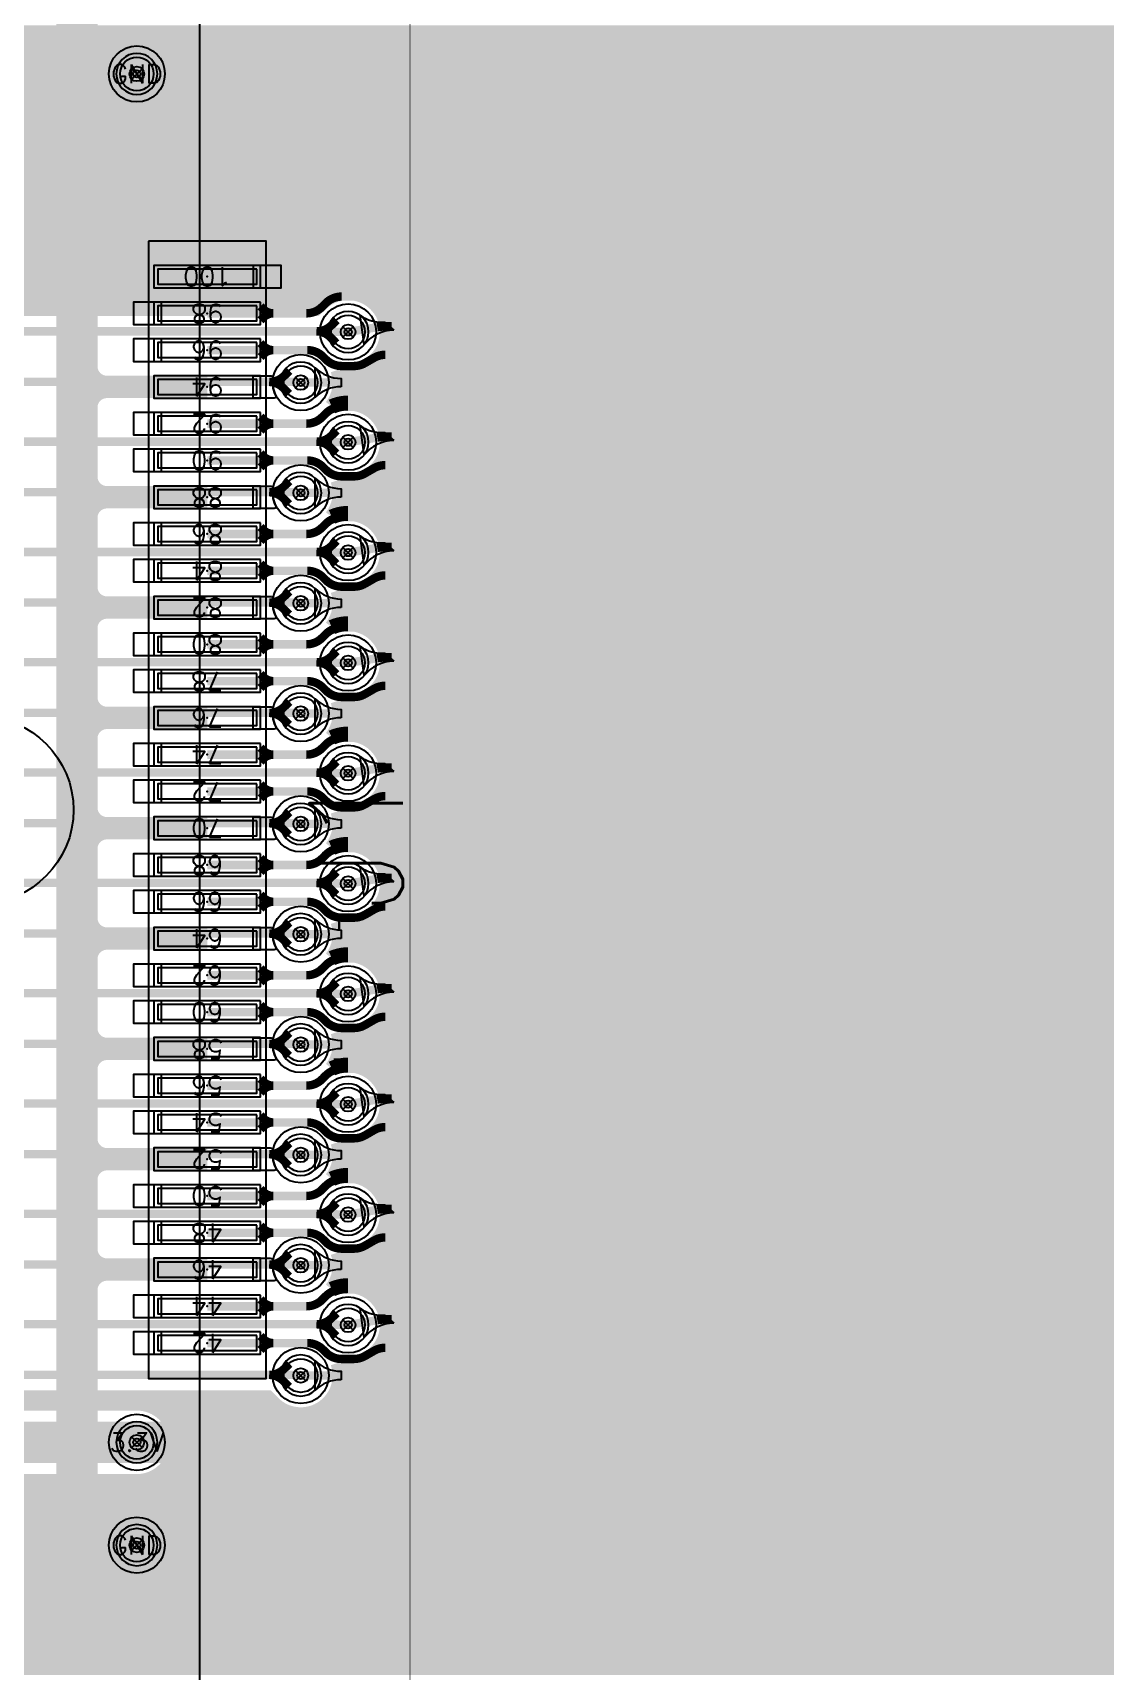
# Model space of a CAD drawing. Header units: inches. Extents: x -0.61 to 6.05, y -1.38 to 3.07.
# Drawn here: x 0.26 to 0.834, y 0.789 to 1.666 of the extents above; entities that cross this region are included whole.
import ezdxf
from ezdxf.enums import TextEntityAlignment as Align

# ---------------------------------------------------------------- set-up
doc = ezdxf.new("R2010")
doc.units = ezdxf.units.IN
doc.header["$MEASUREMENT"] = 0
doc.linetypes.add('FILLPOLY', pattern=[101, 100, 1])
doc.linetypes.add('FILLPOLYIN', pattern=[101, 100, 1])
for name, color, linetype in [('COM-NS', 4, 'Continuous'), ('DCP', 2, 'Continuous'), ('FAB', 5, 'Continuous'), ('GE-FS', 5, 'Continuous'), ('GP-FS', 5, 'Continuous'), ('guide_4mil', 7, 'Continuous'), ('HOL', 3, 'Continuous'), ('LND-NS', 1, 'Continuous'), ('MSK-NS', 4, 'Continuous'), ('NET', 7, 'Continuous'), ('NUM-NS', 7, 'Continuous'), ('PAD-CM', 14, 'Continuous'), ('POP-CM', 5, 'Continuous'), ('PST-NS', 30, 'Continuous'), ('REF-NS', 7, 'Continuous'), ('SLK-NS', 2, 'Continuous'), ('STF-01-FS', 30, 'Continuous'), ('TEA-FS', 143, 'Continuous'), ('TEA-NS', 13, 'Continuous'), ('TRA-FS', 5, 'Continuous'), ('TRA-NS', 1, 'Continuous'), ('VIA', 7, 'Continuous')]:
    doc.layers.add(name, color=color, linetype=linetype)
doc.styles.get("Standard").update_dxf_attribs({"font": 'romans.shx'})

# ---------------------------------------------------------------- blocks, each defined once
blk = doc.blocks.new('PIN-NS-V')
at = {"layer": 'NUM-NS'}
blk.add_attdef('PIN', text='', height=0.03, dxfattribs=at).set_placement((0, 0), align=Align.MIDDLE)
blk = doc.blocks.new('LND-NS-4-D057-D012')
at = {"layer": 'LND-NS', "linetype": 'Continuous'}
blk.add_lwpolyline([(-0.0285, -0.006), (0.0285, -0.006), (0.0285, 0.006), (-0.0285, 0.006)], close=True, dxfattribs=at)
blk.add_point((0, 0), dxfattribs=at)
at = {"layer": 'PST-NS', "linetype": 'Continuous'}
blk.add_lwpolyline([(-0.0265, -0.004), (0.0265, -0.004), (0.0265, 0.004), (-0.0265, 0.004)], close=True, dxfattribs=at)
blk = doc.blocks.new('ASP-122952-01-NS')
at = {"layer": 'COM-NS'}
blk.add_lwpolyline([(-1.13125, -0.1175), (1.13125, -0.1175), (1.18125, -0.0675), (1.18125, 0.1175), (-1.18125, 0.1175), (-1.18125, -0.0675)], close=True, dxfattribs=at)
at = {"layer": 'DCP'}
blk.add_circle((0, 0), 0.04995, dxfattribs=at)
at = {"layer": 'MSK-NS'}
blk.add_lwpolyline([(0.3045, -0.09), (-0.30437, -0.09), (-0.30437, -0.153), (0.3045, -0.153)], close=True, dxfattribs=at)
at = {"layer": 'LND-NS', "rotation": 90}
for p in [(-0.28537, -0.1215), (-0.26568, -0.1215), (-0.246, -0.1215), (-0.22631, -0.1215), (-0.20663, -0.1215), (-0.18694, -0.1215), (-0.16725, -0.1215), (-0.14757, -0.1215), (-0.12788, -0.1215), (-0.1082, -0.1215), (-0.08852, -0.1215), (-0.06883, -0.1215), (-0.04915, -0.1215), (-0.02946, -0.1215), (-0.00977, -0.1215), (0.00991, -0.1215), (0.0296, -0.1215), (0.04928, -0.1215), (0.06897, -0.1215), (0.08865, -0.1215), (0.10834, -0.1215), (0.12802, -0.1215), (0.14771, -0.1215), (0.16739, -0.1215), (0.18708, -0.1215), (0.20676, -0.1215), (0.22645, -0.1215), (0.24613, -0.1215), (0.26581, -0.1215), (0.2855, -0.1215)]:
    blk.add_blockref('LND-NS-4-D057-D012', p, dxfattribs=at)
at = {"layer": 'NUM-NS'}
ref = blk.add_blockref('PIN-NS-V', (-0.26568, -0.1215), dxfattribs=dict(at, rotation=90))
ref.add_attrib('PIN', '44', dxfattribs={"height": 0.01, "rotation": 90}).set_placement((-0.26568, -0.1215), align=Align.MIDDLE)
ref = blk.add_blockref('PIN-NS-V', (-0.16725, -0.1215), dxfattribs=dict(at, rotation=90))
ref.add_attrib('PIN', '54', dxfattribs={"height": 0.01, "rotation": 90}).set_placement((-0.16725, -0.1215), align=Align.MIDDLE)
ref = blk.add_blockref('PIN-NS-V', (-0.06883, -0.1215), dxfattribs=dict(at, rotation=90))
ref.add_attrib('PIN', '64', dxfattribs={"height": 0.01, "rotation": 90}).set_placement((-0.06883, -0.1215), align=Align.MIDDLE)
ref = blk.add_blockref('PIN-NS-V', (0.0296, -0.1215), dxfattribs=dict(at, rotation=90))
ref.add_attrib('PIN', '74', dxfattribs={"height": 0.01, "rotation": 90}).set_placement((0.0296, -0.1215), align=Align.MIDDLE)
ref = blk.add_blockref('PIN-NS-V', (0.12802, -0.1215), dxfattribs=dict(at, rotation=90))
ref.add_attrib('PIN', '84', dxfattribs={"height": 0.01, "rotation": 90}).set_placement((0.12802, -0.1215), align=Align.MIDDLE)
ref = blk.add_blockref('PIN-NS-V', (0.22645, -0.1215), dxfattribs=dict(at, rotation=90))
ref.add_attrib('PIN', '94', dxfattribs={"height": 0.01, "rotation": 90}).set_placement((0.22645, -0.1215), align=Align.MIDDLE)
ref = blk.add_blockref('PIN-NS-V', (0.2855, -0.1215), dxfattribs=dict(at, rotation=90))
ref.add_attrib('PIN', '100', dxfattribs={"height": 0.01, "rotation": 90}).set_placement((0.2855, -0.1215), align=Align.MIDDLE)
ref = blk.add_blockref('PIN-NS-V', (-0.28537, -0.1215), dxfattribs=dict(at, rotation=90))
ref.add_attrib('PIN', '42', dxfattribs={"height": 0.01, "rotation": 90}).set_placement((-0.28537, -0.1215), align=Align.MIDDLE)
ref = blk.add_blockref('PIN-NS-V', (-0.246, -0.1215), dxfattribs=dict(at, rotation=90))
ref.add_attrib('PIN', '46', dxfattribs={"height": 0.01, "rotation": 90}).set_placement((-0.246, -0.1215), align=Align.MIDDLE)
ref = blk.add_blockref('PIN-NS-V', (-0.22631, -0.1215), dxfattribs=dict(at, rotation=90))
ref.add_attrib('PIN', '48', dxfattribs={"height": 0.01, "rotation": 90}).set_placement((-0.22631, -0.1215), align=Align.MIDDLE)
ref = blk.add_blockref('PIN-NS-V', (-0.20663, -0.1215), dxfattribs=dict(at, rotation=90))
ref.add_attrib('PIN', '50', dxfattribs={"height": 0.01, "rotation": 90}).set_placement((-0.20663, -0.1215), align=Align.MIDDLE)
ref = blk.add_blockref('PIN-NS-V', (-0.18694, -0.1215), dxfattribs=dict(at, rotation=90))
ref.add_attrib('PIN', '52', dxfattribs={"height": 0.01, "rotation": 90}).set_placement((-0.18694, -0.1215), align=Align.MIDDLE)
ref = blk.add_blockref('PIN-NS-V', (-0.14757, -0.1215), dxfattribs=dict(at, rotation=90))
ref.add_attrib('PIN', '56', dxfattribs={"height": 0.01, "rotation": 90}).set_placement((-0.14757, -0.1215), align=Align.MIDDLE)
ref = blk.add_blockref('PIN-NS-V', (-0.12788, -0.1215), dxfattribs=dict(at, rotation=90))
ref.add_attrib('PIN', '58', dxfattribs={"height": 0.01, "rotation": 90}).set_placement((-0.12788, -0.1215), align=Align.MIDDLE)
ref = blk.add_blockref('PIN-NS-V', (-0.1082, -0.1215), dxfattribs=dict(at, rotation=90))
ref.add_attrib('PIN', '60', dxfattribs={"height": 0.01, "rotation": 90}).set_placement((-0.1082, -0.1215), align=Align.MIDDLE)
ref = blk.add_blockref('PIN-NS-V', (-0.08852, -0.1215), dxfattribs=dict(at, rotation=90))
ref.add_attrib('PIN', '62', dxfattribs={"height": 0.01, "rotation": 90}).set_placement((-0.08852, -0.1215), align=Align.MIDDLE)
ref = blk.add_blockref('PIN-NS-V', (-0.04915, -0.1215), dxfattribs=dict(at, rotation=90))
ref.add_attrib('PIN', '66', dxfattribs={"height": 0.01, "rotation": 90}).set_placement((-0.04915, -0.1215), align=Align.MIDDLE)
ref = blk.add_blockref('PIN-NS-V', (-0.02946, -0.1215), dxfattribs=dict(at, rotation=90))
ref.add_attrib('PIN', '68', dxfattribs={"height": 0.01, "rotation": 90}).set_placement((-0.02946, -0.1215), align=Align.MIDDLE)
ref = blk.add_blockref('PIN-NS-V', (-0.00977, -0.1215), dxfattribs=dict(at, rotation=90))
ref.add_attrib('PIN', '70', dxfattribs={"height": 0.01, "rotation": 90}).set_placement((-0.00977, -0.1215), align=Align.MIDDLE)
ref = blk.add_blockref('PIN-NS-V', (0.00991, -0.1215), dxfattribs=dict(at, rotation=90))
ref.add_attrib('PIN', '72', dxfattribs={"height": 0.01, "rotation": 90}).set_placement((0.00991, -0.1215), align=Align.MIDDLE)
ref = blk.add_blockref('PIN-NS-V', (0.04928, -0.1215), dxfattribs=dict(at, rotation=90))
ref.add_attrib('PIN', '76', dxfattribs={"height": 0.01, "rotation": 90}).set_placement((0.04928, -0.1215), align=Align.MIDDLE)
ref = blk.add_blockref('PIN-NS-V', (0.06897, -0.1215), dxfattribs=dict(at, rotation=90))
ref.add_attrib('PIN', '78', dxfattribs={"height": 0.01, "rotation": 90}).set_placement((0.06897, -0.1215), align=Align.MIDDLE)
ref = blk.add_blockref('PIN-NS-V', (0.08865, -0.1215), dxfattribs=dict(at, rotation=90))
ref.add_attrib('PIN', '80', dxfattribs={"height": 0.01, "rotation": 90}).set_placement((0.08865, -0.1215), align=Align.MIDDLE)
ref = blk.add_blockref('PIN-NS-V', (0.10834, -0.1215), dxfattribs=dict(at, rotation=90))
ref.add_attrib('PIN', '82', dxfattribs={"height": 0.01, "rotation": 90}).set_placement((0.10834, -0.1215), align=Align.MIDDLE)
ref = blk.add_blockref('PIN-NS-V', (0.14771, -0.1215), dxfattribs=dict(at, rotation=90))
ref.add_attrib('PIN', '86', dxfattribs={"height": 0.01, "rotation": 90}).set_placement((0.14771, -0.1215), align=Align.MIDDLE)
ref = blk.add_blockref('PIN-NS-V', (0.16739, -0.1215), dxfattribs=dict(at, rotation=90))
ref.add_attrib('PIN', '88', dxfattribs={"height": 0.01, "rotation": 90}).set_placement((0.16739, -0.1215), align=Align.MIDDLE)
ref = blk.add_blockref('PIN-NS-V', (0.18708, -0.1215), dxfattribs=dict(at, rotation=90))
ref.add_attrib('PIN', '90', dxfattribs={"height": 0.01, "rotation": 90}).set_placement((0.18708, -0.1215), align=Align.MIDDLE)
ref = blk.add_blockref('PIN-NS-V', (0.20676, -0.1215), dxfattribs=dict(at, rotation=90))
ref.add_attrib('PIN', '92', dxfattribs={"height": 0.01, "rotation": 90}).set_placement((0.20676, -0.1215), align=Align.MIDDLE)
ref = blk.add_blockref('PIN-NS-V', (0.24613, -0.1215), dxfattribs=dict(at, rotation=90))
ref.add_attrib('PIN', '96', dxfattribs={"height": 0.01, "rotation": 90}).set_placement((0.24613, -0.1215), align=Align.MIDDLE)
ref = blk.add_blockref('PIN-NS-V', (0.26581, -0.1215), dxfattribs=dict(at, rotation=90))
ref.add_attrib('PIN', '98', dxfattribs={"height": 0.01, "rotation": 90}).set_placement((0.26581, -0.1215), align=Align.MIDDLE)
at = {"layer": 'REF-NS'}
blk.add_attdef('REF', text='', height=0.03, dxfattribs=at).set_placement((0, 0), align=Align.MIDDLE)
blk = doc.blocks.new('PAD-CM-0-D022')
at = {"layer": 'PAD-CM', "linetype": 'Continuous'}
blk.add_lwpolyline([(-0.011, 0, 1), (0.011, 0, 1)], format="xyb", close=True, dxfattribs=at)
blk.add_point((0, 0), dxfattribs=at)
blk = doc.blocks.new('HOL-D0079')
at = {"layer": 'HOL', "linetype": 'Continuous'}
blk.add_circle((0, 0), 0.00395, dxfattribs=at)
blk = doc.blocks.new('VIA-D0079-D022')
at = {"layer": 'guide_4mil', "linetype": 'Continuous'}
blk.add_circle((0, 0), 0.015, dxfattribs=at)
at = {"layer": 'HOL', "linetype": 'Continuous'}
blk.add_blockref('HOL-D0079', (0, 0), dxfattribs=at)
at = {"layer": 'PAD-CM', "linetype": 'Continuous'}
blk.add_blockref('PAD-CM-0-D022', (0, 0), dxfattribs=at)
at = {"layer": 'NET', "linetype": 'Continuous'}
blk.add_attdef('NET', text='', height=0.02, dxfattribs=at).set_placement((0, 0), align=Align.MIDDLE)
blk = doc.blocks.new('TEA-NS-D00530-90D-D0045-D0075')
at = {"layer": 'TEA-NS', "const_width": 0.0045}
for points in [[(0.00375, 0.00375), (0.00529, 0.00221, 0.198912), (0.01063, 0)], [(0.00375, -0.00375), (0.00529, -0.00221, -0.198912), (0.01063, 0)]]:
    blk.add_lwpolyline(points, format="xyb", dxfattribs=at)
blk = doc.blocks.new('TEA-FS-D00875-90D-D0045-D011')
at = {"layer": 'TEA-FS', "const_width": 0.0045}
for points in [[(0.00619, 0.00619), (0.00915, 0.00322, 0.198912), (0.01693, 0)], [(0.00619, -0.00619), (0.00915, -0.00322, -0.198912), (0.01693, 0)]]:
    blk.add_lwpolyline(points, format="xyb", dxfattribs=at)
blk = doc.blocks.new('EXT_12')
at = {"layer": 'TRA-NS'}
blk.add_lwpolyline([(0.004, 0.006), (-0.011, 0.006), (-0.011, -0.006), (0.004, -0.006)], close=True, dxfattribs=at)
blk = doc.blocks.new('EXT_SMALL')
at = {"layer": 'TRA-NS'}
blk.add_lwpolyline([(-0.004, 0.006), (0.0052, 0.006, -0.453664), (0.00669, 0.0043, 0.153092), (0.00822, -0.00454, -0.561216), (0.00733, -0.006), (-0.004, -0.006)], format="xyb", close=True, dxfattribs=at)
blk = doc.blocks.new('TBL-SYM12')
for p, q in [((-0.35, -0.35), (0.35, 0.35)), ((-0.35, 0.35), (0.35, -0.35))]:
    blk.add_line(p, q)
blk.add_circle((0, 0), 0.25)

msp = doc.modelspace()

# ---------------------------------------------------------------- linework, layer by layer
at = {"layer": 'GE-FS', "const_width": 0.008}
msp.add_lwpolyline([(0.17993, 0.93537), (0.38587, 0.93537), (0.3884, 0.93273, 0.803539), (0.42342, 0.95408, 1.140649), (0.42887, 0.99537, 0.107083), (0.42018, 0.99348, 0.25227), (0.42342, 1.01314, 1.140649), (0.42887, 1.05442, 0.107083), (0.42018, 1.05254, 0.25227), (0.42342, 1.07219, 1.140649), (0.42887, 1.11348, 0.107083), (0.42018, 1.11159, 0.25227), (0.42342, 1.13125, 1.140649), (0.42887, 1.17253, 0.107083), (0.42018, 1.17065, 0.25227), (0.42342, 1.1903, 1.140649), (0.42887, 1.23159, 0.107083), (0.42018, 1.2297, 0.25227), (0.42342, 1.24936, 1.140649), (0.42887, 1.29064, 0.107083), (0.42018, 1.28876, 0.25227), (0.42342, 1.30841, 1.140649), (0.42887, 1.3497, 0.107083), (0.42018, 1.34781, 0.25227), (0.42342, 1.36747, 1.140649), (0.42887, 1.40875, 0.107083), (0.42018, 1.40687, 0.25227), (0.42342, 1.42652, 1.140649), (0.42887, 1.46781, 0.107083), (0.42018, 1.46592, 0.25227), (0.42342, 1.48558, 1.140649), (0.42887, 1.52686, 0.193682), (0.41432, 1.52101), (0.41166, 1.51845), (0.20233, 1.51845, -0.102979)], format="xyb", dxfattribs=at)
msp.add_lwpolyline([(0.31583, 0.93252), (0.16722, 0.93252, 1), (0.16722, 0.89052), (0.31583, 0.89052, 1)], format="xyb", close=True, dxfattribs=at)
at = {"layer": 'GP-FS', "const_width": 0.008}
for points in [[(0.016, 1.666), (1.71128, 1.666)], [(0.016, 1.659), (1.71128, 1.659)], [(0.016, 1.652), (1.71128, 1.652)], [(0.016, 1.645), (1.71128, 1.645)], [(0.016, 1.638), (1.71128, 1.638)], [(0.016, 1.631), (1.71128, 1.631)], [(0.016, 1.624), (1.71128, 1.624)], [(0.016, 1.617), (1.71128, 1.617)], [(0.016, 1.61), (1.71128, 1.61)], [(0.016, 1.603), (1.71128, 1.603)], [(0.016, 1.596), (1.71128, 1.596)], [(0.016, 1.589), (1.71128, 1.589)], [(0.016, 1.582), (1.71128, 1.582)], [(0.016, 1.575), (1.71128, 1.575)], [(0.016, 1.568), (1.71128, 1.568)], [(0.016, 1.561), (1.60543, 1.561)], [(0.016, 1.554), (1.6025, 1.554)], [(0.016, 1.547), (1.59755, 1.547)], [(0.016, 1.54), (1.5955, 1.54)], [(0.18815, 1.533), (1.5955, 1.533)], [(0.19445, 1.526), (0.42292, 1.526)], [(0.43482, 1.526), (1.56155, 1.526)], [(0.19947, 1.519), (0.41223, 1.519)], [(0.44525, 1.519), (1.55112, 1.519)], [(0.44895, 1.512), (1.54742, 1.512)], [(0.44985, 1.505), (1.54652, 1.505)], [(0.44834, 1.498), (1.54803, 1.498)], [(0.4437, 1.491), (1.55266, 1.491)], [(0.42389, 1.484), (1.57264, 1.484)], [(0.42264, 1.47), (1.57389, 1.47)], [(0.42448, 1.477), (1.57205, 1.477)], [(0.44224, 1.463), (1.55413, 1.463)], [(0.44775, 1.456), (1.54862, 1.456)], [(0.44975, 1.449), (1.54662, 1.449)], [(0.44623, 1.435), (1.55013, 1.435)], [(0.44931, 1.442), (1.54706, 1.442)], [(0.43821, 1.428), (1.55816, 1.428)], [(0.42452, 1.421), (1.57202, 1.421)], [(0.42377, 1.414), (1.57277, 1.414)], [(0.43726, 1.407), (1.55911, 1.407)], [(0.44592, 1.4), (1.55045, 1.4)], [(0.4492, 1.393), (1.54717, 1.393)], [(0.44979, 1.386), (1.54658, 1.386)], [(0.44796, 1.379), (1.54841, 1.379)], [(0.4241, 1.365), (1.57243, 1.365)], [(0.44276, 1.372), (1.55361, 1.372)], [(0.42439, 1.358), (1.57215, 1.358)], [(0.42221, 1.351), (1.57433, 1.351)], [(0.44325, 1.344), (1.55312, 1.344)], [(0.44816, 1.337), (1.54821, 1.337)], [(0.44983, 1.33), (1.54654, 1.33)], [(0.44908, 1.323), (1.54729, 1.323)], [(0.44559, 1.316), (1.55077, 1.316)], [(0.43615, 1.309), (1.56022, 1.309)], [(0.42349, 1.295), (1.57304, 1.295)], [(0.42455, 1.302), (1.57198, 1.302)], [(0.43906, 1.288), (1.55731, 1.288)], [(0.44653, 1.281), (1.54984, 1.281)], [(0.44941, 1.274), (1.54696, 1.274)], [(0.44752, 1.26), (1.54885, 1.26)], [(0.4497, 1.267), (1.54667, 1.267)], [(0.44168, 1.253), (1.55469, 1.253)], [(0.42427, 1.246), (1.57227, 1.246)], [(0.42426, 1.239), (1.57228, 1.239)], [(0.42172, 1.232), (1.57482, 1.232)], [(0.44414, 1.225), (1.55223, 1.225)], [(0.44851, 1.218), (1.54785, 1.218)], [(0.44986, 1.211), (1.54651, 1.211)], [(0.44881, 1.204), (1.54756, 1.204)], [(0.42352, 1.19), (0.42471, 1.19)], [(0.43302, 1.19), (1.56335, 1.19)], [(0.44488, 1.197), (1.55149, 1.197)], [(0.42455, 1.183), (1.57198, 1.183)], [(0.42318, 1.176), (1.57336, 1.176)], [(0.44052, 1.169), (1.55585, 1.169)], [(0.44707, 1.162), (1.5493, 1.162)], [(0.44958, 1.155), (1.54679, 1.155)], [(0.44957, 1.148), (1.5468, 1.148)], [(0.44704, 1.141), (1.54933, 1.141)], [(0.44043, 1.134), (1.55594, 1.134)], [(0.42408, 1.12), (1.57245, 1.12)], [(0.4244, 1.127), (1.57214, 1.127)], [(0.42117, 1.113), (0.42442, 1.113)], [(0.43331, 1.113), (1.56306, 1.113)], [(0.44493, 1.106), (1.55144, 1.106)], [(0.44883, 1.099), (1.54754, 1.099)], [(0.44849, 1.085), (1.54788, 1.085)], [(0.44986, 1.092), (1.54651, 1.092)], [(0.44408, 1.078), (1.55229, 1.078)], [(0.42379, 1.071), (1.57275, 1.071)], [(0.42451, 1.064), (1.57202, 1.064)], [(0.42281, 1.057), (1.57372, 1.057)], [(0.44176, 1.05), (1.55461, 1.05)], [(0.44755, 1.043), (1.54881, 1.043)], [(0.44971, 1.036), (1.54666, 1.036)], [(0.4494, 1.029), (1.54697, 1.029)], [(0.43895, 1.015), (1.55742, 1.015)], [(0.44649, 1.022), (1.54988, 1.022)], [(0.42449, 1.008), (1.57205, 1.008)], [(0.42387, 1.001), (1.57266, 1.001)], [(0.42056, 0.994), (0.42142, 0.994)], [(0.43632, 0.994), (1.56005, 0.994)], [(0.44564, 0.987), (1.55073, 0.987)], [(0.4491, 0.98), (1.54727, 0.98)], [(0.44982, 0.973), (1.54655, 0.973)], [(0.44813, 0.966), (1.54824, 0.966)], [(0.42402, 0.952), (1.57252, 0.952)], [(0.44318, 0.959), (1.55319, 0.959)], [(0.42443, 0.945), (1.5721, 0.945)], [(0.4224, 0.938), (1.57413, 0.938)], [(0.32367, 0.931), (0.39027, 0.931)], [(0.41684, 0.931), (1.5797, 0.931)], [(0.33272, 0.924), (1.71128, 0.924)], [(0.3361, 0.917), (1.71128, 0.917)], [(0.33677, 0.91), (1.71133, 0.91)], [(0.33502, 0.903), (1.71308, 0.903)], [(0.32997, 0.896), (1.71813, 0.896)], [(0.016, 0.889), (1.7515, 0.889)], [(0.016, 0.882), (1.7515, 0.882)], [(0.016, 0.875), (1.7515, 0.875)], [(0.016, 0.868), (1.75161, 0.868)], [(0.016, 0.861), (1.75623, 0.861)], [(0.016, 0.854), (1.933, 0.854)], [(0.016, 0.847), (1.75233, 0.847)], [(0.016, 0.84), (1.7515, 0.84)], [(0.016, 0.833), (1.7515, 0.833)], [(0.016, 0.826), (1.7515, 0.826)], [(0.016, 0.819), (1.7515, 0.819)], [(0.016, 0.812), (1.7515, 0.812)], [(0.016, 0.805), (1.7515, 0.805)], [(0.016, 0.798), (1.7515, 0.798)], [(0.016, 0.791), (1.7515, 0.791)]]:
    msp.add_lwpolyline(points, dxfattribs=at)
at = {"layer": 'POP-CM', "linetype": 'FILLPOLYIN'}
for centre in [(0.31583, 1.64398), (0.42887, 1.50586), (0.40356, 1.47876), (0.42887, 1.44681), (0.40356, 1.41971), (0.42887, 1.38775), (0.40356, 1.36065), (0.42887, 1.3287), (0.40356, 1.3016), (0.42887, 1.26964), (0.40356, 1.24254), (0.42887, 1.21059), (0.40356, 1.18349), (0.42887, 1.15153), (0.40356, 1.12443), (0.42887, 1.09248), (0.40356, 1.06538), (0.42887, 1.03342), (0.40356, 1.00632), (0.42887, 0.97437), (0.40356, 0.94727), (0.31583, 0.91152), (0.31583, 0.85648)]:
    msp.add_circle(centre, 0.009, dxfattribs=at)
at = {"layer": 'STF-01-FS', "const_width": 0.0005}
msp.add_lwpolyline([(0.462, 2.8), (0, 2.8), (0, -0.3), (0.462, -0.3)], close=True, dxfattribs=at)
at = {"layer": 'TEA-NS', "const_width": 0.006}
for points in [[(0.29978, 1.59625, -0.414214), (0.29178, 1.60425)], [(0.29978, 1.58025, 0.414214), (0.29178, 1.57225)], [(0.29978, 1.5385, -0.414214), (0.29178, 1.5465)], [(0.29978, 1.5325, 0.414214), (0.29178, 1.5245)], [(0.29978, 1.47945, -0.414214), (0.29178, 1.48745)], [(0.29978, 1.47344, 0.414214), (0.29178, 1.46545)], [(0.29978, 1.42039, -0.414214), (0.29178, 1.42839)], [(0.29978, 1.41439, 0.414214), (0.29178, 1.40639)], [(0.29978, 1.36134, -0.414214), (0.29178, 1.36934)], [(0.29978, 1.35534, 0.414214), (0.29178, 1.34734)], [(0.29978, 1.30228, -0.414214), (0.29178, 1.31028)], [(0.29978, 1.29628, 0.414214), (0.29178, 1.28828)], [(0.29978, 1.24323, -0.414214), (0.29178, 1.25123)], [(0.29978, 1.23723, 0.414214), (0.29178, 1.22923)], [(0.29978, 1.18417, -0.414214), (0.29178, 1.19217)], [(0.29978, 1.17817, 0.414214), (0.29178, 1.17017)], [(0.29978, 1.12512, -0.414214), (0.29178, 1.13312)], [(0.29978, 1.11912, 0.414214), (0.29178, 1.11112)], [(0.29978, 1.06606, -0.414214), (0.29178, 1.07406)], [(0.29978, 1.06006, 0.414214), (0.29178, 1.05206)], [(0.29978, 1.007, -0.414214), (0.29178, 1.015)], [(0.29978, 1.001, 0.414214), (0.29178, 0.99301)]]:
    msp.add_lwpolyline(points, format="xyb", dxfattribs=at)
at = {"layer": 'TEA-NS', "linetype": 'FILLPOLY'}
for points in [[(0.45327, 1.50674, 0.230454), (0.43752, 1.49907), (0.43528, 1.5148, 0.175842), (0.44842, 1.5111)], [(0.42514, 1.47651, 0.194976), (0.41122, 1.47087), (0.41122, 1.48666, 0.194976), (0.42514, 1.48101)], [(0.45327, 1.44768, 0.230454), (0.43752, 1.44002), (0.43528, 1.45574, 0.175842), (0.44842, 1.45204)], [(0.42514, 1.41746, 0.194976), (0.41122, 1.41181), (0.41122, 1.4276, 0.194976), (0.42514, 1.42196)], [(0.45327, 1.38863, 0.230454), (0.43752, 1.38096), (0.43528, 1.39669, 0.175842), (0.44842, 1.39299)], [(0.42514, 1.3584, 0.194976), (0.41122, 1.35276), (0.41122, 1.36855, 0.194976), (0.42514, 1.3629)], [(0.45327, 1.32957, 0.230454), (0.43752, 1.32191), (0.43528, 1.33763, 0.175842), (0.44842, 1.33393)], [(0.42514, 1.29935, 0.194976), (0.41122, 1.2937), (0.41122, 1.30949, 0.194976), (0.42514, 1.30385)], [(0.45327, 1.27052, 0.230454), (0.43752, 1.26285), (0.43528, 1.27858, 0.175842), (0.44842, 1.27488)], [(0.42514, 1.24029, 0.194976), (0.41122, 1.23465), (0.41122, 1.25044, 0.194976), (0.42514, 1.24479)], [(0.45327, 1.21146, 0.230454), (0.43752, 1.2038), (0.43528, 1.21952, 0.175842), (0.44842, 1.21582)], [(0.42514, 1.18124, 0.194976), (0.41122, 1.17559), (0.41122, 1.19138, 0.194976), (0.42514, 1.18574)], [(0.45327, 1.15241, 0.230454), (0.43752, 1.14474), (0.43528, 1.16047, 0.175842), (0.44842, 1.15677)], [(0.42514, 1.12218, 0.194976), (0.41122, 1.11654), (0.41122, 1.13233, 0.194976), (0.42514, 1.12668)], [(0.45327, 1.09335, 0.230454), (0.43752, 1.08569), (0.43528, 1.10141, 0.175842), (0.44842, 1.09771)], [(0.42514, 1.06313, 0.194976), (0.41122, 1.05748), (0.41122, 1.07327, 0.194976), (0.42514, 1.06763)], [(0.45327, 1.0343, 0.230454), (0.43752, 1.02663), (0.43528, 1.04236, 0.175842), (0.44842, 1.03866)], [(0.42514, 1.00407, 0.194976), (0.41122, 0.99843), (0.41122, 1.01422, 0.194976), (0.42514, 1.00857)], [(0.45327, 0.97524, 0.230454), (0.43752, 0.96758), (0.43528, 0.9833, 0.175842), (0.44842, 0.9796)], [(0.42514, 0.94502, 0.194976), (0.41122, 0.93937), (0.41122, 0.95516, 0.194976), (0.42514, 0.94952)]]:
    msp.add_lwpolyline(points, format="xyb", close=True, dxfattribs=at)
at = {"layer": 'TRA-FS', "const_width": 0.0045}
for points in [[(0.17608, 1.51581), (0.19435, 1.50786, 0.102979), (0.20233, 1.5062), (0.4118, 1.5062, -0.000422), (0.41194, 1.5062), (0.42887, 1.50586)], [(0.17608, 1.45676), (0.19435, 1.44881, 0.102979), (0.20233, 1.44715), (0.4118, 1.44715, -0.000422), (0.41194, 1.44715), (0.42887, 1.44681)], [(0.17608, 1.3977), (0.19435, 1.38975, 0.102979), (0.20233, 1.38809), (0.4118, 1.38809, -0.000422), (0.41194, 1.38809), (0.42887, 1.38775)], [(0.17608, 1.33865), (0.19435, 1.3307, 0.102979), (0.20233, 1.32904), (0.4118, 1.32904, -0.000422), (0.41194, 1.32904), (0.42887, 1.3287)], [(0.17608, 1.2796), (0.19435, 1.27164, 0.102979), (0.20233, 1.26998), (0.4118, 1.26998, -0.000422), (0.41194, 1.26998), (0.42887, 1.26964)], [(0.17608, 1.22054), (0.19435, 1.21259, 0.102979), (0.20233, 1.21093), (0.4118, 1.21093, -0.000422), (0.41194, 1.21093), (0.42887, 1.21059)], [(0.17608, 1.16149), (0.19435, 1.15353, 0.102979), (0.20233, 1.15187), (0.4118, 1.15187, -0.000422), (0.41194, 1.15187), (0.42887, 1.15153)], [(0.17608, 1.10243), (0.19435, 1.09448, 0.102979), (0.20233, 1.09282), (0.4118, 1.09282, -0.000422), (0.41194, 1.09282), (0.42887, 1.09248)], [(0.17608, 1.04337), (0.19435, 1.03542, 0.102979), (0.20233, 1.03376), (0.4118, 1.03376, -0.000422), (0.41194, 1.03376), (0.42887, 1.03342)], [(0.17608, 0.98432), (0.19435, 0.97637, 0.102979), (0.20233, 0.97471), (0.4118, 0.97471, -0.000422), (0.41194, 0.97471), (0.42887, 0.97437)]]:
    msp.add_lwpolyline(points, format="xyb", dxfattribs=at)
at = {"layer": 'TRA-FS', "linetype": 'Continuous', "const_width": 0.0045}
for points in [[(0.15646, 1.49636), (0.16932, 1.4835, 0.198912), (0.17993, 1.47911), (0.40356, 1.47911)], [(0.15646, 1.43731), (0.16932, 1.42445, 0.198912), (0.17993, 1.42006), (0.40356, 1.42006)], [(0.15646, 1.37825), (0.16932, 1.36539, 0.198912), (0.17993, 1.361), (0.40356, 1.361)], [(0.15646, 1.3192), (0.16932, 1.30634, 0.198912), (0.17993, 1.30195), (0.40356, 1.30195)], [(0.15646, 1.26014), (0.16932, 1.24728, 0.198912), (0.17993, 1.24289), (0.40356, 1.24289)], [(0.15646, 1.20109), (0.16932, 1.18823, 0.198912), (0.17993, 1.18384), (0.40356, 1.18384)], [(0.15646, 1.14203), (0.16932, 1.12917, 0.198912), (0.17993, 1.12478), (0.40356, 1.12478)], [(0.15646, 1.08298), (0.16932, 1.07012, 0.198912), (0.17993, 1.06573), (0.40356, 1.06573)], [(0.15646, 1.02392), (0.16932, 1.01106, 0.198912), (0.17993, 1.00667), (0.40356, 1.00667)], [(0.15646, 0.96487), (0.16932, 0.95201, 0.198912), (0.17993, 0.94762), (0.40356, 0.94762)]]:
    msp.add_lwpolyline(points, format="xyb", dxfattribs=at)
at = {"layer": 'TRA-FS', "const_width": 0.022}
msp.add_lwpolyline([(0.16722, 0.91152), (0.31583, 0.91152)], dxfattribs=at)
at = {"layer": 'TRA-NS'}
for points, const_width in [([(1.951, 2.35885), (1.78883, 2.35885, -0.198912), (1.76762, 2.36764), (1.74966, 2.38559, 0.198912), (1.72845, 2.39438), (0.31881, 2.39438, 0.198912), (0.2976, 2.38559), (0.29257, 2.38056, 0.198912), (0.28378, 2.35935), (0.28378, 0.84545, 0.198912), (0.29257, 0.82424), (0.30704, 0.80977, 0.198912), (0.32825, 0.80098), (1.951, 0.80098)], 0.022), ([(1.80805, 1.51575), (1.58979, 1.51575, -0.198912), (1.58131, 1.51926), (1.57929, 1.52128, 0.198912), (1.57081, 1.5248), (0.42544, 1.5248, 0.198912), (0.41696, 1.52128), (0.41501, 1.51933, -0.198912), (0.40652, 1.51581), (0.3535, 1.51581)], 0.0045), ([(0.42887, 1.50586), (0.44449, 1.50838, -0.03994), (0.45212, 1.50899), (1.5446, 1.50899, -0.040838), (1.5524, 1.50835), (1.5675, 1.50586)], 0.0045), ([(0.3535, 1.49613), (0.40698, 1.49613, -0.198912), (0.41547, 1.49262), (0.41696, 1.49113, 0.198912), (0.42544, 1.48761), (0.43192, 1.48761, 0.131652), (0.43792, 1.48922), (0.44279, 1.49203, -0.131652), (0.44879, 1.49364), (1.54871, 1.49364, -0.143557), (1.55518, 1.49174), (1.55866, 1.48951, 0.143557), (1.56514, 1.48761), (1.57081, 1.48761, 0.198912), (1.57929, 1.49113), (1.58071, 1.49255, -0.198912), (1.5892, 1.49606), (1.8263, 1.49606)], 0.0045), ([(1.80805, 1.45669), (1.58979, 1.45669, -0.198912), (1.58131, 1.46021), (1.57929, 1.46223, 0.198912), (1.57081, 1.46574), (0.42544, 1.46574, 0.198912), (0.41696, 1.46223), (0.41501, 1.46027, -0.198912), (0.40652, 1.45676), (0.3535, 1.45676)], 0.0045), ([(0.42887, 1.44681), (0.44449, 1.44932, -0.03994), (0.45212, 1.44993), (1.5446, 1.44993, -0.040838), (1.5524, 1.44929), (1.5675, 1.44681)], 0.0045), ([(0.3535, 1.43708), (0.40698, 1.43708, -0.198912), (0.41547, 1.43356), (0.41696, 1.43207, 0.198912), (0.42544, 1.42856), (0.43192, 1.42856, 0.131652), (0.43792, 1.43016), (0.44279, 1.43297, -0.131652), (0.44879, 1.43458), (1.54871, 1.43458, -0.143557), (1.55518, 1.43268), (1.55866, 1.43045, 0.143557), (1.56514, 1.42856), (1.57081, 1.42856, 0.198912), (1.57929, 1.43207), (1.58071, 1.43349, -0.198912), (1.5892, 1.43701), (1.8263, 1.43701)], 0.0045), ([(1.80805, 1.39764), (1.58979, 1.39764, -0.198912), (1.58131, 1.40115), (1.57929, 1.40317, 0.198912), (1.57081, 1.40669), (0.42544, 1.40669, 0.198912), (0.41696, 1.40317), (0.41501, 1.40122, -0.198912), (0.40652, 1.3977), (0.3535, 1.3977)], 0.0045), ([(0.42887, 1.38775), (0.44449, 1.39027, -0.03994), (0.45212, 1.39088), (1.5446, 1.39088, -0.040838), (1.5524, 1.39024), (1.5675, 1.38775)], 0.0045), ([(0.3535, 1.37802), (0.40698, 1.37802, -0.198912), (0.41547, 1.37451), (0.41696, 1.37302, 0.198912), (0.42544, 1.3695), (0.43192, 1.3695, 0.131652), (0.43792, 1.37111), (0.44279, 1.37392, -0.131652), (0.44879, 1.37553), (1.54871, 1.37553, -0.143557), (1.55518, 1.37363), (1.55866, 1.3714, 0.143557), (1.56514, 1.3695), (1.57081, 1.3695, 0.198912), (1.57929, 1.37302), (1.58071, 1.37444, -0.198912), (1.5892, 1.37795), (1.8263, 1.37795)], 0.0045), ([(1.80805, 1.33858), (1.58979, 1.33858, -0.198912), (1.58131, 1.3421), (1.57929, 1.34412, 0.198912), (1.57081, 1.34763), (0.42544, 1.34763, 0.198912), (0.41696, 1.34412), (0.41501, 1.34216, -0.198912), (0.40652, 1.33865), (0.3535, 1.33865)], 0.0045), ([(0.42887, 1.3287), (0.44449, 1.33121, -0.03994), (0.45212, 1.33182), (1.5446, 1.33182, -0.040838), (1.5524, 1.33118), (1.5675, 1.3287)], 0.0045), ([(0.3535, 1.31897), (0.40698, 1.31897, -0.198912), (0.41547, 1.31545), (0.41696, 1.31396, 0.198912), (0.42544, 1.31045), (0.43192, 1.31045, 0.131652), (0.43792, 1.31205), (0.44279, 1.31486, -0.131652), (0.44879, 1.31647), (1.54871, 1.31647, -0.143557), (1.55518, 1.31457), (1.55866, 1.31234, 0.143557), (1.56514, 1.31045), (1.57081, 1.31045, 0.198912), (1.57929, 1.31396), (1.58071, 1.31538, -0.198912), (1.5892, 1.3189), (1.8263, 1.3189)], 0.0045), ([(1.80805, 1.27953), (1.58979, 1.27953, -0.198912), (1.58131, 1.28304), (1.57929, 1.28506, 0.198912), (1.57081, 1.28858), (0.42544, 1.28858, 0.198912), (0.41696, 1.28506), (0.41501, 1.28311, -0.198912), (0.40652, 1.2796), (0.3535, 1.2796)], 0.0045), ([(0.42887, 1.26964), (0.44449, 1.27216, -0.03994), (0.45212, 1.27277), (1.5446, 1.27277, -0.040838), (1.5524, 1.27213), (1.5675, 1.26964)], 0.0045), ([(0.3535, 1.25991), (0.40698, 1.25991, -0.198912), (0.41547, 1.2564), (0.41696, 1.25491, 0.198912), (0.42544, 1.25139), (0.43192, 1.25139, 0.131652), (0.43792, 1.253), (0.44279, 1.25581, -0.131652), (0.44879, 1.25742), (1.54871, 1.25742, -0.143557), (1.55518, 1.25552), (1.55866, 1.25329, 0.143557), (1.56514, 1.25139), (1.57081, 1.25139, 0.198912), (1.57929, 1.25491), (1.58071, 1.25633, -0.198912), (1.5892, 1.25984), (1.8263, 1.25984)], 0.0045), ([(1.80805, 1.22047), (1.58979, 1.22047, -0.198912), (1.58131, 1.22399), (1.57929, 1.22601, 0.198912), (1.57081, 1.22952), (0.42544, 1.22952, 0.198912), (0.41696, 1.22601), (0.41501, 1.22405, -0.198912), (0.40652, 1.22054), (0.3535, 1.22054)], 0.0045), ([(0.42887, 1.21059), (0.44449, 1.2131, -0.03994), (0.45212, 1.21371), (1.5446, 1.21371, -0.040838), (1.5524, 1.21307), (1.5675, 1.21059)], 0.0045), ([(0.3535, 1.20086), (0.40698, 1.20086, -0.198912), (0.41547, 1.19734), (0.41696, 1.19585, 0.198912), (0.42544, 1.19234), (0.43192, 1.19234, 0.131652), (0.43792, 1.19394), (0.44279, 1.19675, -0.131652), (0.44879, 1.19836), (1.54871, 1.19836, -0.143557), (1.55518, 1.19646), (1.55866, 1.19423, 0.143557), (1.56514, 1.19234), (1.57081, 1.19234, 0.198912), (1.57929, 1.19585), (1.58071, 1.19727, -0.198912), (1.5892, 1.20079), (1.8263, 1.20079)], 0.0045), ([(1.80805, 1.16142), (1.58979, 1.16142, -0.198912), (1.58131, 1.16493), (1.57929, 1.16695, 0.198912), (1.57081, 1.17047), (0.42544, 1.17047, 0.198912), (0.41696, 1.16695), (0.41501, 1.165, -0.198912), (0.40652, 1.16149), (0.3535, 1.16149)], 0.0045), ([(0.42887, 1.15153), (0.44449, 1.15405, -0.03994), (0.45212, 1.15466), (1.5446, 1.15466, -0.040838), (1.5524, 1.15402), (1.5675, 1.15153)], 0.0045), ([(0.3535, 1.1418), (0.40698, 1.1418, -0.198912), (0.41547, 1.13829), (0.41696, 1.1368, 0.198912), (0.42544, 1.13328), (0.43192, 1.13328, 0.131652), (0.43792, 1.13489), (0.44279, 1.1377, -0.131652), (0.44879, 1.13931), (1.54871, 1.13931, -0.143557), (1.55518, 1.13741), (1.55866, 1.13518, 0.143557), (1.56514, 1.13328), (1.57081, 1.13328, 0.198912), (1.57929, 1.1368), (1.58071, 1.13822, -0.198912), (1.5892, 1.14173), (1.8263, 1.14173)], 0.0045), ([(1.80805, 1.10236), (1.58979, 1.10236, -0.198912), (1.58131, 1.10588), (1.57929, 1.1079, 0.198912), (1.57081, 1.11141), (0.42544, 1.11141, 0.198912), (0.41696, 1.1079), (0.41501, 1.10594, -0.198912), (0.40652, 1.10243), (0.3535, 1.10243)], 0.0045), ([(0.42887, 1.09248), (0.44449, 1.09499, -0.03994), (0.45212, 1.0956), (1.5446, 1.0956, -0.040838), (1.5524, 1.09496), (1.5675, 1.09248)], 0.0045), ([(0.3535, 1.08275), (0.40698, 1.08275, -0.198912), (0.41547, 1.07923), (0.41696, 1.07774, 0.198912), (0.42544, 1.07423), (0.43192, 1.07423, 0.131652), (0.43792, 1.07583), (0.44279, 1.07864, -0.131652), (0.44879, 1.08025), (1.54871, 1.08025, -0.143557), (1.55518, 1.07835), (1.55866, 1.07612, 0.143557), (1.56514, 1.07423), (1.57081, 1.07423, 0.198912), (1.57929, 1.07774), (1.58071, 1.07916, -0.198912), (1.5892, 1.08268), (1.8263, 1.08268)], 0.0045), ([(1.80805, 1.04331), (1.58979, 1.04331, -0.198912), (1.58131, 1.04682), (1.57929, 1.04884, 0.198912), (1.57081, 1.05236), (0.42544, 1.05236, 0.198912), (0.41696, 1.04884), (0.41501, 1.04689, -0.198912), (0.40652, 1.04337), (0.3535, 1.04337)], 0.0045), ([(0.42887, 1.03342), (0.44449, 1.03594, -0.03994), (0.45212, 1.03655), (1.5446, 1.03655, -0.040838), (1.5524, 1.03591), (1.5675, 1.03342)], 0.0045), ([(0.3535, 1.02369), (0.40698, 1.02369, -0.198912), (0.41547, 1.02018), (0.41696, 1.01869, 0.198912), (0.42544, 1.01517), (0.43192, 1.01517, 0.131652), (0.43792, 1.01678), (0.44279, 1.01959, -0.131652), (0.44879, 1.0212), (1.54871, 1.0212, -0.143557), (1.55518, 1.0193), (1.55866, 1.01707, 0.143557), (1.56514, 1.01517), (1.57081, 1.01517, 0.198912), (1.57929, 1.01869), (1.58071, 1.02011, -0.198912), (1.5892, 1.02362), (1.8263, 1.02362)], 0.0045), ([(1.80805, 0.98425), (1.58979, 0.98425, -0.198912), (1.58131, 0.98777), (1.57929, 0.98979, 0.198912), (1.57081, 0.9933), (0.42544, 0.9933, 0.198912), (0.41696, 0.98979), (0.41501, 0.98783, -0.198912), (0.40652, 0.98432), (0.3535, 0.98432)], 0.0045), ([(0.42887, 0.97437), (0.44449, 0.97688, -0.03994), (0.45212, 0.97749), (1.5446, 0.97749, -0.040838), (1.5524, 0.97685), (1.5675, 0.97437)], 0.0045), ([(0.3535, 0.96464), (0.40698, 0.96464, -0.198912), (0.41547, 0.96112), (0.41696, 0.95963, 0.198912), (0.42544, 0.95612), (0.43192, 0.95612, 0.131652), (0.43792, 0.95772), (0.44279, 0.96053, -0.131652), (0.44879, 0.96214), (1.54871, 0.96214, -0.143557), (1.55518, 0.96024), (1.55866, 0.95801, 0.143557), (1.56514, 0.95612), (1.57081, 0.95612, 0.198912), (1.57929, 0.95963), (1.58071, 0.96105, -0.198912), (1.5892, 0.96457), (1.8263, 0.96457)], 0.0045)]:
    msp.add_lwpolyline(points, format="xyb", dxfattribs=dict(at, const_width=const_width))
for points, const_width in [([(0.31583, 1.64398), (1.773, 1.64398)], 0.022), ([(0.28378, 1.58825), (1.951, 1.58825)], 0.022), ([(0.3535, 1.5355), (0.28378, 1.5355)], 0.012), ([(0.3535, 1.47645), (0.28378, 1.47645)], 0.012), ([(0.3535, 1.41739), (0.28378, 1.41739)], 0.012), ([(0.3535, 1.35834), (0.28378, 1.35834)], 0.012), ([(0.3535, 1.29928), (0.28378, 1.29928)], 0.012), ([(0.3535, 1.24022), (0.28378, 1.24022)], 0.012), ([(0.3535, 1.18117), (0.28378, 1.18117)], 0.012), ([(0.3535, 1.12211), (0.28378, 1.12211)], 0.012), ([(0.3535, 1.06306), (0.28378, 1.06306)], 0.012), ([(0.3535, 1.00401), (0.28378, 1.00401)], 0.012), ([(0.31583, 0.91152), (1.73228, 0.91152)], 0.022), ([(0.31583, 0.85648), (1.773, 0.85648)], 0.022)]:
    msp.add_lwpolyline(points, dxfattribs=dict(at, const_width=const_width))
at = {"layer": 'TRA-NS', "linetype": 'Continuous', "const_width": 0.0045}
for points in [[(0.40356, 1.47876), (1.59298, 1.47876)], [(0.40356, 1.41971), (1.59298, 1.41971)], [(0.40356, 1.36065), (1.59298, 1.36065)], [(0.40356, 1.3016), (1.59298, 1.3016)], [(0.40356, 1.24254), (1.59298, 1.24254)], [(0.40356, 1.18349), (1.59298, 1.18349)], [(0.40356, 1.12443), (1.59298, 1.12443)], [(0.40356, 1.06538), (1.59298, 1.06538)], [(0.40356, 1.00632), (1.59298, 1.00632)], [(0.40356, 0.94727), (1.59298, 0.94727)]]:
    msp.add_lwpolyline(points, dxfattribs=at)

# ---------------------------------------------------------------- block references
at = {"layer": 'COM-NS', "rotation": 89.99999999999999}
msp.add_blockref('ASP-122952-01-NS', (0.232, 1.25), dxfattribs=at)
at = {"layer": 'FAB', "xscale": 0.0079, "yscale": 0.0079, "zscale": 0.0079}
for p in [(0.31583, 1.64398), (0.42887, 1.50586), (0.40356, 1.47876), (0.42887, 1.44681), (0.40356, 1.41971), (0.42887, 1.38775), (0.40356, 1.36065), (0.42887, 1.3287), (0.40356, 1.3016), (0.42887, 1.26964), (0.40356, 1.24254), (0.42887, 1.21059), (0.40356, 1.18349), (0.42887, 1.15153), (0.40356, 1.12443), (0.42887, 1.09248), (0.40356, 1.06538), (0.42887, 1.03342), (0.40356, 1.00632), (0.42887, 0.97437), (0.40356, 0.94727), (0.31583, 0.91152), (0.31583, 0.85648)]:
    msp.add_blockref('TBL-SYM12', p, dxfattribs=at)
at = {"layer": 'TEA-FS'}
for p, rotation in [((0.42887, 1.50586), 178.8456870451731), ((0.40356, 1.47876), 178.81546951574), ((0.42887, 1.44681), 178.8456870451731), ((0.40356, 1.41971), 178.81546951574), ((0.42887, 1.38775), 178.8456870451731), ((0.40356, 1.36065), 178.81546951574), ((0.42887, 1.3287), 178.8456870451731), ((0.40356, 1.3016), 178.81546951574), ((0.42887, 1.26964), 178.8456870451731), ((0.40356, 1.24254), 178.81546951574), ((0.42887, 1.21059), 178.8456870451731), ((0.40356, 1.18349), 178.81546951574), ((0.42887, 1.15153), 178.8456870451731), ((0.40356, 1.12443), 178.81546951574), ((0.42887, 1.09248), 178.8456870451731), ((0.40356, 1.06538), 178.81546951574), ((0.42887, 1.03342), 178.8456870451731), ((0.40356, 1.00632), 178.81546951574), ((0.42887, 0.97437), 178.8456870451731), ((0.40356, 0.94727), 178.81546951574)]:
    msp.add_blockref('TEA-FS-D00875-90D-D0045-D011', p, dxfattribs=dict(at, rotation=rotation))
at = {"layer": 'TEA-NS'}
for p in [(0.37825, 1.51581), (0.37825, 1.49613), (0.37825, 1.45676), (0.37825, 1.43708), (0.37825, 1.3977), (0.37825, 1.37802), (0.37825, 1.33865), (0.37825, 1.31897), (0.37825, 1.2796), (0.37825, 1.25991), (0.37825, 1.22054), (0.37825, 1.20086), (0.37825, 1.16149), (0.37825, 1.1418), (0.37825, 1.10243), (0.37825, 1.08275), (0.37825, 1.04337), (0.37825, 1.02369), (0.37825, 0.98432), (0.37825, 0.96464)]:
    msp.add_blockref('TEA-NS-D00530-90D-D0045-D0075', p, dxfattribs=at)
at = {"layer": 'TRA-NS', "rotation": 180}
msp.add_blockref('EXT_12', (0.382, 1.5355), dxfattribs=at)
at = {"layer": 'TRA-NS'}
for name, p in [('EXT_12', (0.325, 1.51581)), ('EXT_12', (0.325, 1.49613)), ('EXT_SMALL', (0.382, 1.47645)), ('EXT_12', (0.325, 1.45676)), ('EXT_12', (0.325, 1.43708)), ('EXT_SMALL', (0.382, 1.41739)), ('EXT_12', (0.325, 1.3977)), ('EXT_12', (0.325, 1.37802)), ('EXT_SMALL', (0.382, 1.35834)), ('EXT_12', (0.325, 1.33865)), ('EXT_12', (0.325, 1.31897)), ('EXT_SMALL', (0.382, 1.29928)), ('EXT_12', (0.325, 1.2796)), ('EXT_12', (0.325, 1.25991)), ('EXT_SMALL', (0.382, 1.24022)), ('EXT_12', (0.325, 1.22054)), ('EXT_12', (0.325, 1.20086)), ('EXT_SMALL', (0.382, 1.18117)), ('EXT_12', (0.325, 1.16149)), ('EXT_12', (0.325, 1.1418)), ('EXT_SMALL', (0.382, 1.12211)), ('EXT_12', (0.325, 1.10243)), ('EXT_12', (0.325, 1.08275)), ('EXT_SMALL', (0.382, 1.06306)), ('EXT_12', (0.325, 1.04337)), ('EXT_12', (0.325, 1.02369)), ('EXT_SMALL', (0.382, 1.00401)), ('EXT_12', (0.325, 0.98432)), ('EXT_12', (0.325, 0.96464))]:
    msp.add_blockref(name, p, dxfattribs=at)
at = {"layer": 'VIA', "linetype": 'Continuous'}
ref = msp.add_blockref('VIA-D0079-D022', (0.31583, 1.64398), dxfattribs=at)
ref.add_attrib('NET', 'GND', dxfattribs={"layer": 'NET', "linetype": 'Continuous', "height": 0.01}).set_placement((0.31583, 1.64398), align=Align.MIDDLE)
at = {"layer": 'VIA', "linetype": 'Continuous', "rotation": 180}
for p in [(0.42887, 1.50586), (0.40356, 1.47876), (0.42887, 1.44681), (0.40356, 1.41971), (0.42887, 1.38775), (0.40356, 1.36065), (0.42887, 1.3287), (0.40356, 1.3016), (0.42887, 1.26964), (0.40356, 1.24254), (0.42887, 1.21059), (0.40356, 1.18349), (0.42887, 1.15153), (0.40356, 1.12443), (0.42887, 1.09248), (0.40356, 1.06538), (0.42887, 1.03342), (0.40356, 1.00632), (0.42887, 0.97437), (0.40356, 0.94727)]:
    msp.add_blockref('VIA-D0079-D022', p, dxfattribs=at)
at = {"layer": 'VIA', "linetype": 'Continuous'}
ref = msp.add_blockref('VIA-D0079-D022', (0.31583, 0.91152), dxfattribs=at)
ref.add_attrib('NET', '3.3V', dxfattribs={"layer": 'NET', "linetype": 'Continuous', "height": 0.01}).set_placement((0.31583, 0.91152), align=Align.MIDDLE)
ref = msp.add_blockref('VIA-D0079-D022', (0.31583, 0.85648), dxfattribs=at)
ref.add_attrib('NET', 'GND', dxfattribs={"layer": 'NET', "linetype": 'Continuous', "height": 0.01}).set_placement((0.31583, 0.85648), align=Align.MIDDLE)

# ---------------------------------------------------------------- texts
at = {"layer": 'SLK-NS', "linetype": 'Continuous'}
msp.add_text('J1', height=0.05, rotation=90, dxfattribs=at).set_placement((0.45821, 1.19575))

doc.saveas('drawing.dxf')
